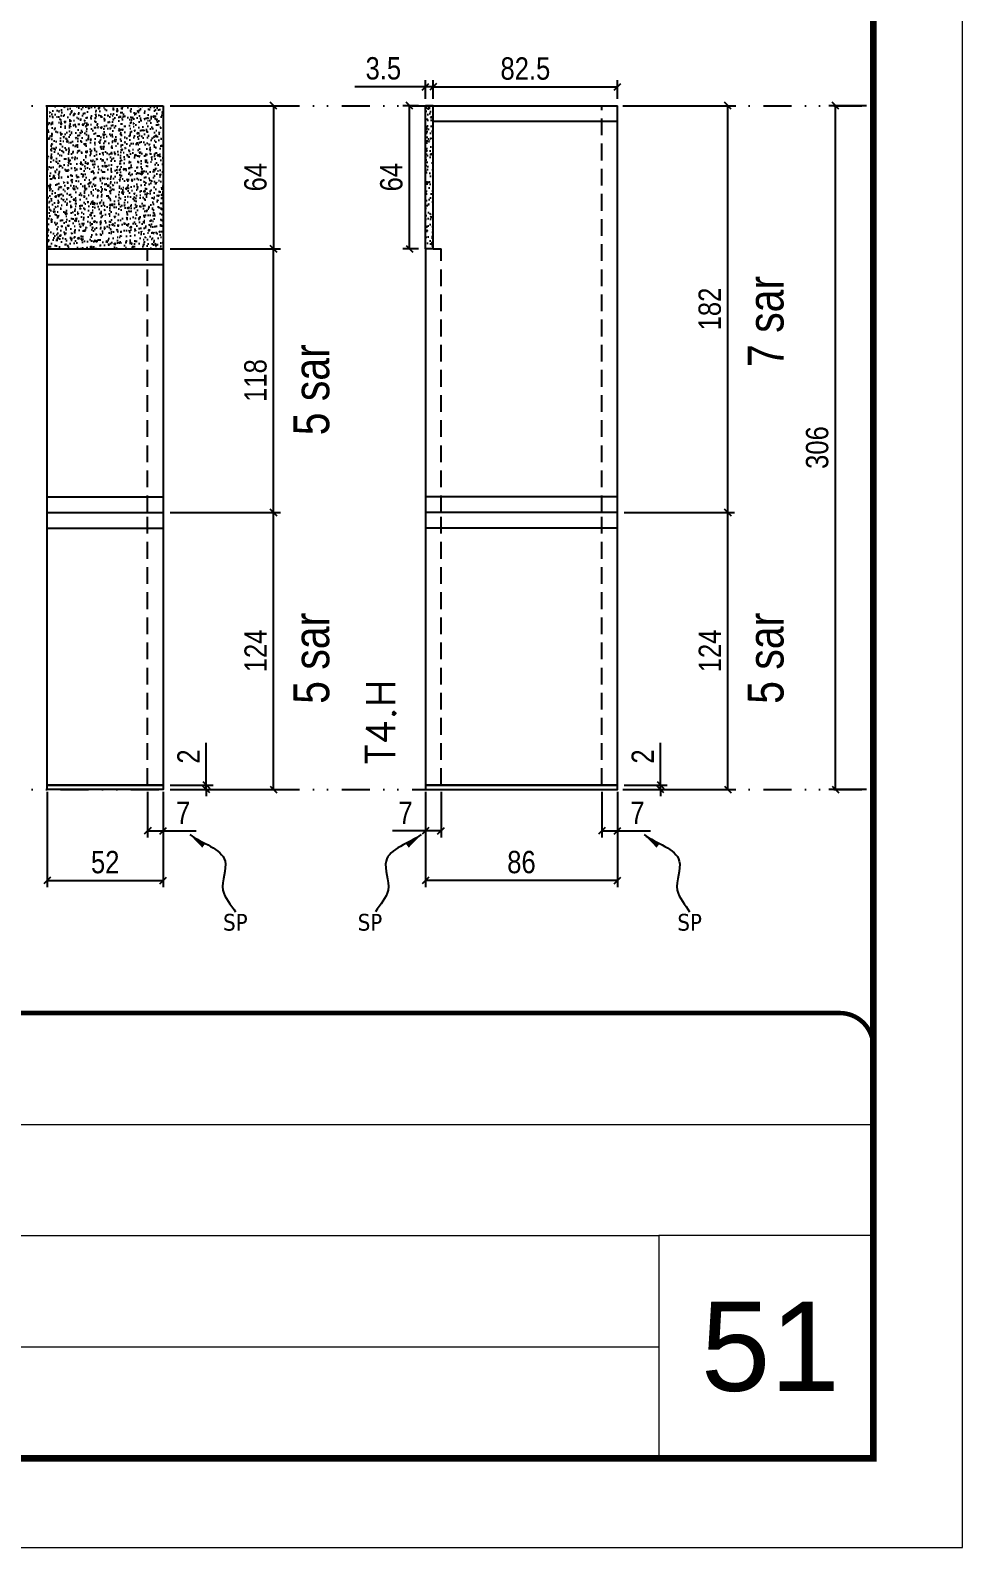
# Model space of a CAD drawing. Extents: x 14400 to 27878, y -21631 to 6985.
# Drawn here: x 18651 to 19068, y -7848 to -7169 of the extents above; entities that cross this region are included whole.
import ezdxf

# ---------------------------------------------------------------- set-up
doc = ezdxf.new("R2010")
doc.units = 0
for name, pattern in [('CONTINUO', [0]), ('DASHED', [0.75, 0.5, -0.25]), ('DIVIDE2', [0.625, 0.25, -0.125, 0, -0.125, 0, -0.125]), ('HIDDEN', [0.375, 0.25, -0.125])]:
    doc.linetypes.add(name, pattern=pattern)
for name, color, linetype, lineweight in [('CARIMBO', 255, 'Continuous', 9), ('Folhas', 255, 'Continuous', 9), ('SARRAFO DE PRESSAO', 251, 'DASHED', 9), ('Texto Seção', 7, 'Continuous', 15)]:
    doc.layers.add(name, color=color, linetype=linetype, lineweight=lineweight)
for name, color, linetype in [('COTA', 241, 'Continuous'), ('NOMENCLATURA', 7, 'Continuous'), ('Nível', 160, 'Continuous'), ('Painéis', 200, 'Continuous'), ('SARR_2.2x7', 40, 'Continuous'), ('Sarrafo de Pressão', 42, 'HIDDEN'), ('texto', 7, 'Continuous')]:
    doc.layers.add(name, color=color, linetype=linetype)
doc.styles.add('ARIAL', font='arial.ttf')
doc.styles.add('ARIAL_NARROW', font='ARIALN.TTF', dxfattribs={"height": 0.2})
doc.styles.add('COTA TECNICA', font='techl___.ttf', dxfattribs={"height": 10})
doc.styles.add('COTA TECNICA-50', font='techl___.ttf', dxfattribs={"height": 10})
doc.styles.add('REGUA-120', font='ROMANS.shx', dxfattribs={"height": 15})
doc.styles.get("Standard").update_dxf_attribs({"font": 'arial.ttf'})
doc.dimstyles.new('COTA PAINEL-50', dxfattribs={"dimtxt": 10, "dimasz": 3, "dimexe": 3, "dimexo": 3, "dimgap": 3, "dimtad": 1, "dimdec": 1, "dimzin": 12, "dimdsep": 46, "dimtxsty": 'COTA TECNICA-50', "dimblk1": 'OBLIQUE', "dimblk2": 'OBLIQUE', "dimsah": 1, "dimcen": 0.9, "dimclrd": 4, "dimclre": 4, "dimclrt": 240, "dimadec": 1, "dimazin": 3, "dimtfac": 1, "dimtdec": 1, "dimtmove": 0, "dimatfit": 3, "dimfxl": 1, "dimtolj": 1, "dimtzin": 12, "dimarcsym": 0})
doc.dimstyles.new('PAINEL', dxfattribs={"dimtxt": 10, "dimasz": 3, "dimexe": 3, "dimexo": 3, "dimgap": 3, "dimtad": 1, "dimdec": 1, "dimzin": 12, "dimdsep": 46, "dimtxsty": 'COTA TECNICA', "dimblk1": 'OBLIQUE', "dimblk2": 'OBLIQUE', "dimsah": 1, "dimcen": 0.9, "dimclrd": 4, "dimclre": 4, "dimclrt": 240, "dimadec": 1, "dimazin": 3, "dimtfac": 1, "dimtdec": 1, "dimtmove": 0, "dimatfit": 3, "dimfxl": 1, "dimtolj": 1, "dimtzin": 12, "dimarcsym": 0})
doc.dimstyles.get("Standard").update_dxf_attribs({"dimtxt": 0.18, "dimasz": 0.18, "dimexe": 0.18, "dimexo": 0.0625, "dimgap": 0.09, "dimtad": 0, "dimtih": 1, "dimtoh": 1, "dimdec": 4, "dimzin": 0, "dimdsep": 46, "dimtxsty": 'Standard', "dimcen": 0.09, "dimadec": 0, "dimazin": 0, "dimtfac": 1, "dimtdec": 4, "dimtofl": 0, "dimtmove": 0, "dimatfit": 3, "dimfxl": 1, "dimtolj": 1, "dimtzin": 0, "dimarcsym": 0})

# ---------------------------------------------------------------- blocks, each defined once
blk = doc.blocks.new('9999999999')
at = {"color": 30, "linetype": 'CONTINUO'}
for p, q in [((98564.56, 34379.64), (99583.98, 34379.64)), ((98564.56, 34329.83), (99487.98, 34329.83)), ((99583.98, 34329.83), (99487.98, 34329.83)), ((99487.98, 34329.83), (99487.98, 34230.21)), ((98564.56, 34280.02), (99487.98, 34280.02))]:
    blk.add_line(p, q, dxfattribs=at)
at = {"color": 30, "linetype": 'CONTINUO', "const_width": 2}
blk.add_lwpolyline([(99583.98, 34230.21), (99583.98, 34414.45, 0.414214), (99568.98, 34429.45), (98228.98, 34429.45, 0.414214), (98213.98, 34414.45), (98213.98, 34245.21, 0.414214), (98228.98, 34230.21), (99583.98, 34230.21)], format="xyb", dxfattribs=at)
at = {"layer": 'Folhas'}
blk.add_lwpolyline([(98138.98, 34190.21), (99623.98, 34190.21), (99623.98, 35240.21), (98138.98, 35240.21)], close=True, dxfattribs=at)
at = {"layer": 'Folhas', "color": 30, "const_width": 3}
blk.add_lwpolyline([(98213.98, 34230.21), (99583.98, 34230.21), (99583.98, 35200.21), (98213.98, 35200.21)], close=True, dxfattribs=at)
blk = doc.blocks.new('_Oblique')
at = {"color": 0, "linetype": 'ByBlock', "lineweight": -2}
blk.add_line((-0.5, -0.5), (0.5, 0.5), dxfattribs=at)
blk = doc.blocks.new('*D2455')
at = {"layer": 'COTA', "color": 4, "lineweight": -2, "transparency": 16777216}
for p, q in [((19025.47, -7202.89), (19008.63, -7202.89)), ((19011.63, -7508.89), (19011.63, -7202.89)), ((19025.47, -7508.89), (19008.63, -7508.89))]:
    blk.add_line(p, q, dxfattribs=at)
at = {"layer": 'Defpoints', "color": 0, "transparency": 16777216}
for p in [(19011.63, -7202.89), (19028.47, -7202.89), (19028.47, -7508.89)]:
    blk.add_point(p, dxfattribs=at)
at = {"layer": 'COTA', "color": 4, "lineweight": -2, "transparency": 16777216, "xscale": 3, "yscale": 3, "zscale": 3}
for p, rotation in [((19011.63, -7202.89), 90), ((19011.63, -7508.89), 270)]:
    blk.add_blockref('_Oblique', p, dxfattribs=dict(at, rotation=rotation))
at = {"layer": 'COTA', "color": 240, "transparency": 16777216, "insert": (19003.41, -7355.89), "char_height": 10, "attachment_point": 5, "rotation": 90, "style": 'COTA TECNICA'}
blk.add_mtext('\\A1;306', dxfattribs=at)
blk = doc.blocks.new('*D2496')
at = {"layer": 'COTA', "color": 4, "lineweight": -2, "transparency": 16777216}
for p, q in [((18658.82, -7509.89), (18658.82, -7552.57)), ((18710.82, -7509.89), (18710.82, -7552.57)), ((18658.82, -7549.57), (18710.82, -7549.57))]:
    blk.add_line(p, q, dxfattribs=at)
at = {"layer": 'Defpoints', "color": 0, "transparency": 16777216}
for p in [(18658.82, -7506.89), (18710.82, -7506.89), (18710.82, -7549.57)]:
    blk.add_point(p, dxfattribs=at)
at = {"layer": 'COTA', "color": 4, "lineweight": -2, "transparency": 16777216, "xscale": 3, "yscale": 3, "zscale": 3, "rotation": 180}
blk.add_blockref('_Oblique', (18658.82, -7549.57), dxfattribs=at)
at = {"layer": 'COTA', "color": 4, "lineweight": -2, "transparency": 16777216, "xscale": 3, "yscale": 3, "zscale": 3}
blk.add_blockref('_Oblique', (18710.82, -7549.57), dxfattribs=at)
at = {"layer": 'COTA', "color": 240, "transparency": 16777216, "insert": (18684.82, -7541.46), "char_height": 10, "attachment_point": 5, "style": 'COTA TECNICA'}
blk.add_mtext('\\A1;52', dxfattribs=at)
blk = doc.blocks.new('*D2497')
at = {"layer": 'COTA', "color": 4, "lineweight": -2, "transparency": 16777216}
for p, q in [((18703.82, -7509.89), (18703.82, -7530.4)), ((18710.82, -7511.89), (18710.82, -7530.4)), ((18703.82, -7527.4), (18710.82, -7527.4)), ((18710.82, -7527.4), (18725.55, -7527.4))]:
    blk.add_line(p, q, dxfattribs=at)
at = {"layer": 'Defpoints', "color": 0, "transparency": 16777216}
for p in [(18703.82, -7506.89), (18710.82, -7508.89), (18710.82, -7527.4)]:
    blk.add_point(p, dxfattribs=at)
at = {"layer": 'COTA', "color": 4, "lineweight": -2, "transparency": 16777216, "xscale": 3, "yscale": 3, "zscale": 3, "rotation": 180}
blk.add_blockref('_Oblique', (18703.82, -7527.4), dxfattribs=at)
at = {"layer": 'COTA', "color": 4, "lineweight": -2, "transparency": 16777216, "xscale": 3, "yscale": 3, "zscale": 3}
blk.add_blockref('_Oblique', (18710.82, -7527.4), dxfattribs=at)
at = {"layer": 'COTA', "color": 240, "transparency": 16777216, "insert": (18719.68, -7519.33), "char_height": 10, "attachment_point": 5, "style": 'COTA TECNICA-50'}
blk.add_mtext('\\A1;7', dxfattribs=at)
blk = doc.blocks.new('*D2498')
at = {"layer": 'COTA', "color": 4, "lineweight": -2, "transparency": 16777216}
for p, q in [((18730.07, -7506.89), (18730.07, -7488.09)), ((18713.82, -7506.89), (18733.07, -7506.89)), ((18713.82, -7508.89), (18733.07, -7508.89)), ((18730.07, -7508.89), (18730.07, -7506.89)), ((18730.07, -7508.89), (18730.07, -7511.89))]:
    blk.add_line(p, q, dxfattribs=at)
at = {"layer": 'Defpoints', "color": 0, "transparency": 16777216}
for p in [(18710.82, -7506.89), (18710.82, -7508.89), (18730.07, -7508.89)]:
    blk.add_point(p, dxfattribs=at)
at = {"layer": 'COTA', "color": 4, "lineweight": -2, "transparency": 16777216, "xscale": 3, "yscale": 3, "zscale": 3}
for p, rotation in [((18730.07, -7506.89), 270), ((18730.07, -7508.89), 90)]:
    blk.add_blockref('_Oblique', p, dxfattribs=dict(at, rotation=rotation))
at = {"layer": 'COTA', "color": 240, "transparency": 16777216, "insert": (18722.07, -7494.14), "char_height": 10, "attachment_point": 5, "rotation": 90, "style": 'COTA TECNICA-50'}
blk.add_mtext('\\A1;2', dxfattribs=at)
blk = doc.blocks.new('*D2493')
at = {"layer": 'COTA', "color": 4, "linetype": 'ByBlock', "lineweight": -2, "transparency": 16777216}
for p, q in [((18713.82, -7384.89), (18763.18, -7384.89)), ((18760.18, -7508.89), (18760.18, -7384.89)), ((18713.82, -7508.89), (18763.18, -7508.89))]:
    blk.add_line(p, q, dxfattribs=at)
at = {"layer": 'Defpoints', "color": 0, "linetype": 'ByBlock', "transparency": 16777216}
for p in [(18710.82, -7384.89), (18760.18, -7384.89), (18710.82, -7508.89)]:
    blk.add_point(p, dxfattribs=at)
at = {"layer": 'COTA', "color": 4, "linetype": 'ByBlock', "lineweight": -2, "transparency": 16777216, "xscale": 3, "yscale": 3, "zscale": 3}
for p, rotation in [((18760.18, -7384.89), 90), ((18760.18, -7508.89), 270)]:
    blk.add_blockref('_Oblique', p, dxfattribs=dict(at, rotation=rotation))
at = {"layer": 'COTA', "color": 240, "linetype": 'ByBlock', "transparency": 16777216, "insert": (18752.11, -7446.89), "char_height": 10, "attachment_point": 5, "rotation": 90, "style": 'COTA TECNICA'}
blk.add_mtext('\\A1;124', dxfattribs=at)
blk = doc.blocks.new('*D2494')
at = {"layer": 'COTA', "color": 4, "linetype": 'ByBlock', "lineweight": -2, "transparency": 16777216}
for p, q in [((18713.82, -7384.89), (18763.18, -7384.89)), ((18760.18, -7508.89), (18760.18, -7384.89)), ((18713.82, -7508.89), (18763.18, -7508.89))]:
    blk.add_line(p, q, dxfattribs=at)
at = {"layer": 'Defpoints', "color": 0, "linetype": 'ByBlock', "transparency": 16777216}
for p in [(18710.82, -7384.89), (18760.18, -7384.89), (18710.82, -7508.89)]:
    blk.add_point(p, dxfattribs=at)
at = {"layer": 'COTA', "color": 4, "linetype": 'ByBlock', "lineweight": -2, "transparency": 16777216, "xscale": 3, "yscale": 3, "zscale": 3}
for p, rotation in [((18760.18, -7384.89), 90), ((18760.18, -7508.89), 270)]:
    blk.add_blockref('_Oblique', p, dxfattribs=dict(at, rotation=rotation))
at = {"layer": 'COTA', "color": 240, "linetype": 'ByBlock', "transparency": 16777216, "insert": (18752.11, -7446.89), "char_height": 10, "attachment_point": 5, "rotation": 90, "style": 'COTA TECNICA'}
blk.add_mtext('\\A1;124', dxfattribs=at)
blk = doc.blocks.new('*D2495')
at = {"layer": 'COTA', "color": 4, "lineweight": -2, "transparency": 16777216}
for p, q in [((18713.82, -7266.89), (18763.18, -7266.89)), ((18760.18, -7384.89), (18760.18, -7266.89)), ((18713.82, -7384.89), (18763.18, -7384.89))]:
    blk.add_line(p, q, dxfattribs=at)
at = {"layer": 'Defpoints', "color": 0, "transparency": 16777216}
for p in [(18710.82, -7266.89), (18760.18, -7266.89), (18710.82, -7384.89)]:
    blk.add_point(p, dxfattribs=at)
at = {"layer": 'COTA', "color": 4, "lineweight": -2, "transparency": 16777216, "xscale": 3, "yscale": 3, "zscale": 3}
for p, rotation in [((18760.18, -7266.89), 90), ((18760.18, -7384.89), 270)]:
    blk.add_blockref('_Oblique', p, dxfattribs=dict(at, rotation=rotation))
at = {"layer": 'COTA', "color": 240, "transparency": 16777216, "insert": (18752.09, -7325.89), "char_height": 10, "attachment_point": 5, "rotation": 90, "style": 'COTA TECNICA'}
blk.add_mtext('\\A1;118', dxfattribs=at)
blk = doc.blocks.new('*D2499')
at = {"layer": 'COTA', "color": 4, "lineweight": -2, "transparency": 16777216}
for p, q in [((18713.82, -7202.89), (18763.18, -7202.89)), ((18760.18, -7202.89), (18760.18, -7266.89)), ((18713.82, -7266.89), (18763.18, -7266.89))]:
    blk.add_line(p, q, dxfattribs=at)
at = {"layer": 'Defpoints', "color": 0, "transparency": 16777216}
for p in [(18710.82, -7202.89), (18710.82, -7266.89), (18760.18, -7266.89)]:
    blk.add_point(p, dxfattribs=at)
at = {"layer": 'COTA', "color": 4, "lineweight": -2, "transparency": 16777216, "xscale": 3, "yscale": 3, "zscale": 3}
for p, rotation in [((18760.18, -7202.89), 90), ((18760.18, -7266.89), 270)]:
    blk.add_blockref('_Oblique', p, dxfattribs=dict(at, rotation=rotation))
at = {"layer": 'COTA', "color": 240, "transparency": 16777216, "insert": (18752.08, -7234.89), "char_height": 10, "attachment_point": 5, "rotation": 90, "style": 'COTA TECNICA'}
blk.add_mtext('\\A1;64', dxfattribs=at)
blk = doc.blocks.new('*D2500')
at = {"layer": 'COTA', "color": 4, "lineweight": -2, "transparency": 16777216}
for p, q in [((18828.07, -7509.89), (18828.07, -7552.57)), ((18914.07, -7509.89), (18914.07, -7552.57)), ((18914.07, -7549.57), (18828.07, -7549.57))]:
    blk.add_line(p, q, dxfattribs=at)
at = {"layer": 'Defpoints', "color": 0, "transparency": 16777216}
for p in [(18828.07, -7506.89), (18914.07, -7506.89), (18828.07, -7549.57)]:
    blk.add_point(p, dxfattribs=at)
at = {"layer": 'COTA', "color": 4, "lineweight": -2, "transparency": 16777216, "xscale": 3, "yscale": 3, "zscale": 3, "rotation": 180}
blk.add_blockref('_Oblique', (18828.07, -7549.57), dxfattribs=at)
at = {"layer": 'COTA', "color": 4, "lineweight": -2, "transparency": 16777216, "xscale": 3, "yscale": 3, "zscale": 3}
blk.add_blockref('_Oblique', (18914.07, -7549.57), dxfattribs=at)
at = {"layer": 'COTA', "color": 240, "transparency": 16777216, "insert": (18871.07, -7541.44), "char_height": 10, "attachment_point": 5, "style": 'COTA TECNICA'}
blk.add_mtext('\\A1;86', dxfattribs=at)
blk = doc.blocks.new('*D2501')
at = {"layer": 'COTA', "color": 4, "lineweight": -2, "transparency": 16777216}
for p, q in [((18907.07, -7509.89), (18907.07, -7530.4)), ((18914.07, -7511.89), (18914.07, -7530.4)), ((18907.07, -7527.4), (18914.07, -7527.4)), ((18914.07, -7527.4), (18928.81, -7527.4))]:
    blk.add_line(p, q, dxfattribs=at)
at = {"layer": 'Defpoints', "color": 0, "transparency": 16777216}
for p in [(18907.07, -7506.89), (18914.07, -7508.89), (18914.07, -7527.4)]:
    blk.add_point(p, dxfattribs=at)
at = {"layer": 'COTA', "color": 4, "lineweight": -2, "transparency": 16777216, "xscale": 3, "yscale": 3, "zscale": 3, "rotation": 180}
blk.add_blockref('_Oblique', (18907.07, -7527.4), dxfattribs=at)
at = {"layer": 'COTA', "color": 4, "lineweight": -2, "transparency": 16777216, "xscale": 3, "yscale": 3, "zscale": 3}
blk.add_blockref('_Oblique', (18914.07, -7527.4), dxfattribs=at)
at = {"layer": 'COTA', "color": 240, "transparency": 16777216, "insert": (18922.94, -7519.33), "char_height": 10, "attachment_point": 5, "style": 'COTA TECNICA-50'}
blk.add_mtext('\\A1;7', dxfattribs=at)
blk = doc.blocks.new('*D2502')
at = {"layer": 'COTA', "color": 4, "lineweight": -2, "transparency": 16777216}
for p, q in [((18828.07, -7511.89), (18828.07, -7530.4)), ((18835.07, -7509.89), (18835.07, -7530.4)), ((18828.07, -7527.4), (18813.34, -7527.4)), ((18835.07, -7527.4), (18828.07, -7527.4))]:
    blk.add_line(p, q, dxfattribs=at)
at = {"layer": 'Defpoints', "color": 0, "transparency": 16777216}
for p in [(18828.07, -7508.89), (18835.07, -7506.89), (18828.07, -7527.4)]:
    blk.add_point(p, dxfattribs=at)
at = {"layer": 'COTA', "color": 4, "lineweight": -2, "transparency": 16777216, "xscale": 3, "yscale": 3, "zscale": 3, "rotation": 180}
blk.add_blockref('_Oblique', (18828.07, -7527.4), dxfattribs=at)
at = {"layer": 'COTA', "color": 4, "lineweight": -2, "transparency": 16777216, "xscale": 3, "yscale": 3, "zscale": 3}
blk.add_blockref('_Oblique', (18835.07, -7527.4), dxfattribs=at)
at = {"layer": 'COTA', "color": 240, "transparency": 16777216, "insert": (18819.21, -7519.33), "char_height": 10, "attachment_point": 5, "style": 'COTA TECNICA-50'}
blk.add_mtext('\\A1;7', dxfattribs=at)
blk = doc.blocks.new('*D2504')
at = {"layer": 'COTA', "color": 4, "linetype": 'ByBlock', "lineweight": -2, "transparency": 16777216}
for p, q in [((18917.07, -7384.89), (18966.44, -7384.89)), ((18963.44, -7508.89), (18963.44, -7384.89)), ((18917.07, -7508.89), (18966.44, -7508.89))]:
    blk.add_line(p, q, dxfattribs=at)
at = {"layer": 'Defpoints', "color": 0, "linetype": 'ByBlock', "transparency": 16777216}
for p in [(18914.07, -7384.89), (18963.44, -7384.89), (18914.07, -7508.89)]:
    blk.add_point(p, dxfattribs=at)
at = {"layer": 'COTA', "color": 4, "linetype": 'ByBlock', "lineweight": -2, "transparency": 16777216, "xscale": 3, "yscale": 3, "zscale": 3}
for p, rotation in [((18963.44, -7384.89), 90), ((18963.44, -7508.89), 270)]:
    blk.add_blockref('_Oblique', p, dxfattribs=dict(at, rotation=rotation))
at = {"layer": 'COTA', "color": 240, "linetype": 'ByBlock', "transparency": 16777216, "insert": (18955.37, -7446.89), "char_height": 10, "attachment_point": 5, "rotation": 90, "style": 'COTA TECNICA'}
blk.add_mtext('\\A1;124', dxfattribs=at)
blk = doc.blocks.new('*D2503')
at = {"layer": 'COTA', "color": 4, "lineweight": -2, "transparency": 16777216}
for p, q in [((18933.33, -7506.89), (18933.33, -7488.09)), ((18917.07, -7506.89), (18936.33, -7506.89)), ((18917.07, -7508.89), (18936.33, -7508.89)), ((18933.33, -7508.89), (18933.33, -7506.89)), ((18933.33, -7508.89), (18933.33, -7511.89))]:
    blk.add_line(p, q, dxfattribs=at)
at = {"layer": 'Defpoints', "color": 0, "transparency": 16777216}
for p in [(18914.07, -7506.89), (18914.07, -7508.89), (18933.33, -7508.89)]:
    blk.add_point(p, dxfattribs=at)
at = {"layer": 'COTA', "color": 4, "lineweight": -2, "transparency": 16777216, "xscale": 3, "yscale": 3, "zscale": 3}
for p, rotation in [((18933.33, -7506.89), 270), ((18933.33, -7508.89), 90)]:
    blk.add_blockref('_Oblique', p, dxfattribs=dict(at, rotation=rotation))
at = {"layer": 'COTA', "color": 240, "transparency": 16777216, "insert": (18925.33, -7494.14), "char_height": 10, "attachment_point": 5, "rotation": 90, "style": 'COTA TECNICA-50'}
blk.add_mtext('\\A1;2', dxfattribs=at)
blk = doc.blocks.new('*D2505')
at = {"layer": 'COTA', "color": 4, "linetype": 'ByBlock', "lineweight": -2, "transparency": 16777216}
for p, q in [((18917.07, -7384.89), (18966.44, -7384.89)), ((18963.44, -7508.89), (18963.44, -7384.89)), ((18917.07, -7508.89), (18966.44, -7508.89))]:
    blk.add_line(p, q, dxfattribs=at)
at = {"layer": 'Defpoints', "color": 0, "linetype": 'ByBlock', "transparency": 16777216}
for p in [(18914.07, -7384.89), (18963.44, -7384.89), (18914.07, -7508.89)]:
    blk.add_point(p, dxfattribs=at)
at = {"layer": 'COTA', "color": 4, "linetype": 'ByBlock', "lineweight": -2, "transparency": 16777216, "xscale": 3, "yscale": 3, "zscale": 3}
for p, rotation in [((18963.44, -7384.89), 90), ((18963.44, -7508.89), 270)]:
    blk.add_blockref('_Oblique', p, dxfattribs=dict(at, rotation=rotation))
at = {"layer": 'COTA', "color": 240, "linetype": 'ByBlock', "transparency": 16777216, "insert": (18955.37, -7446.89), "char_height": 10, "attachment_point": 5, "rotation": 90, "style": 'COTA TECNICA'}
blk.add_mtext('\\A1;124', dxfattribs=at)
blk = doc.blocks.new('*D2506')
at = {"layer": 'COTA', "color": 4, "lineweight": -2, "transparency": 16777216}
for p, q in [((18917.07, -7202.89), (18966.44, -7202.89)), ((18963.44, -7384.89), (18963.44, -7202.89)), ((18917.07, -7384.89), (18966.44, -7384.89))]:
    blk.add_line(p, q, dxfattribs=at)
at = {"layer": 'Defpoints', "color": 0, "transparency": 16777216}
for p in [(18914.07, -7202.89), (18963.44, -7202.89), (18914.07, -7384.89)]:
    blk.add_point(p, dxfattribs=at)
at = {"layer": 'COTA', "color": 4, "lineweight": -2, "transparency": 16777216, "xscale": 3, "yscale": 3, "zscale": 3}
for p, rotation in [((18963.44, -7202.89), 90), ((18963.44, -7384.89), 270)]:
    blk.add_blockref('_Oblique', p, dxfattribs=dict(at, rotation=rotation))
at = {"layer": 'COTA', "color": 240, "transparency": 16777216, "insert": (18955.35, -7293.89), "char_height": 10, "attachment_point": 5, "rotation": 90, "style": 'COTA TECNICA'}
blk.add_mtext('\\A1;182', dxfattribs=at)
blk = doc.blocks.new('*D3028')
at = {"layer": 'COTA', "color": 4, "lineweight": -2, "transparency": 16777216}
for p, q in [((18825.07, -7202.89), (18817.99, -7202.89)), ((18820.99, -7266.89), (18820.99, -7202.89)), ((18825.07, -7266.89), (18817.99, -7266.89))]:
    blk.add_line(p, q, dxfattribs=at)
at = {"layer": 'Defpoints', "color": 0, "transparency": 16777216}
for p in [(18820.99, -7202.89), (18828.07, -7202.89), (18828.07, -7266.89)]:
    blk.add_point(p, dxfattribs=at)
at = {"layer": 'COTA', "color": 4, "lineweight": -2, "transparency": 16777216, "xscale": 3, "yscale": 3, "zscale": 3}
for p, rotation in [((18820.99, -7202.89), 90), ((18820.99, -7266.89), 270)]:
    blk.add_blockref('_Oblique', p, dxfattribs=dict(at, rotation=rotation))
at = {"layer": 'COTA', "color": 240, "transparency": 16777216, "insert": (18812.89, -7234.89), "char_height": 10, "attachment_point": 5, "rotation": 90, "style": 'COTA TECNICA'}
blk.add_mtext('\\A1;64', dxfattribs=at)
blk = doc.blocks.new('*D3029')
at = {"layer": 'COTA', "color": 4, "lineweight": -2, "transparency": 16777216}
for p, q in [((18828.07, -7194.46), (18796.47, -7194.46)), ((18828.07, -7199.89), (18828.07, -7191.46)), ((18831.57, -7194.46), (18828.07, -7194.46)), ((18831.57, -7199.89), (18831.57, -7191.46)), ((18831.57, -7194.46), (18834.57, -7194.46))]:
    blk.add_line(p, q, dxfattribs=at)
at = {"layer": 'Defpoints', "color": 0, "transparency": 16777216}
for p in [(18828.07, -7194.46), (18828.07, -7202.89), (18831.57, -7202.89)]:
    blk.add_point(p, dxfattribs=at)
at = {"layer": 'COTA', "color": 4, "lineweight": -2, "transparency": 16777216, "xscale": 3, "yscale": 3, "zscale": 3}
blk.add_blockref('_Oblique', (18828.07, -7194.46), dxfattribs=at)
at = {"layer": 'COTA', "color": 4, "lineweight": -2, "transparency": 16777216, "xscale": 3, "yscale": 3, "zscale": 3, "rotation": 180}
blk.add_blockref('_Oblique', (18831.57, -7194.46), dxfattribs=at)
at = {"layer": 'COTA', "color": 240, "transparency": 16777216, "insert": (18809.27, -7186.24), "char_height": 10, "attachment_point": 5, "style": 'COTA TECNICA'}
blk.add_mtext('\\A1;3.5', dxfattribs=at)
blk = doc.blocks.new('*D3030')
at = {"layer": 'COTA', "color": 4, "lineweight": -2, "transparency": 16777216}
for p, q in [((18831.57, -7199.89), (18831.57, -7191.46)), ((18831.57, -7194.46), (18914.07, -7194.46)), ((18914.07, -7199.89), (18914.07, -7191.46))]:
    blk.add_line(p, q, dxfattribs=at)
at = {"layer": 'Defpoints', "color": 0, "transparency": 16777216}
for p in [(18914.07, -7194.46), (18831.57, -7202.89), (18914.07, -7202.89)]:
    blk.add_point(p, dxfattribs=at)
at = {"layer": 'COTA', "color": 4, "lineweight": -2, "transparency": 16777216, "xscale": 3, "yscale": 3, "zscale": 3, "rotation": 180}
blk.add_blockref('_Oblique', (18831.57, -7194.46), dxfattribs=at)
at = {"layer": 'COTA', "color": 4, "lineweight": -2, "transparency": 16777216, "xscale": 3, "yscale": 3, "zscale": 3}
blk.add_blockref('_Oblique', (18914.07, -7194.46), dxfattribs=at)
at = {"layer": 'COTA', "color": 240, "transparency": 16777216, "insert": (18872.82, -7186.33), "char_height": 10, "attachment_point": 5, "style": 'COTA TECNICA'}
blk.add_mtext('\\A1;82.5', dxfattribs=at)

msp = doc.modelspace()

# ---------------------------------------------------------------- hatches: boundary and pattern name
at = {"layer": 'COTA'}
h = msp.add_hatch(dxfattribs=at)
h.set_pattern_fill('AR-CONC', color=256, scale=0.03)
h.set_pattern_definition([(50, (-12.4826, 0), (5.4655401, -0.4781726), [0.5715, -6.2865]), (355, (-12.4826, 0), (-1.0573026, 5.7317054), [0.4572, -5.0292175]), (100.451445, (-12.027, -0.04), (4.4082374, 5.2535326), [0.4857003, -5.3427073]), (46.1842, (-12.4826, 1.524), (8.1323712, -1.2612698), [0.85725, -9.42975]), (96.635558, (-11.805, 1.419), (7.122124, 7.4227837), [0.7285507, -8.0140682]), (351.18415, (-12.483, 1.524), (7.122124, 7.4227837), [0.685799, -7.543792]), (21, (-11.7206, 1.143), (4.5484317, -3.0679559), [0.5715, -6.2865]), (326, (-11.7206, 1.143), (1.8540609, 5.525639), [0.4572, -5.0292]), (71.451445, (-11.3416, 0.8873), (6.4024926, 2.457683), [0.4857003, -5.3426981]), (37.5, (-12.4826, 0), (0.0926581, 2.53665117), [0, -4.96824, 0, -5.1054, 0, -5.04825]), (7.5, (-12.4826, 0), (2.00458988, 3.00541724), [0, -2.91084, 0, -4.85394, 0, -1.92405]), (327.5, (-14.1818, 0), (4.06771786, -0.17186232), [0, -1.905, 0, -5.9436, 0, -7.8867]), (317.5, (-14.944, 0), (4.44387544, 0.7627947), [0, -2.4765, 0, -3.94716, 0, -5.6007])])
h.paths.add_polyline_path([(18658.816, -7266.891), (18710.816, -7266.891), (18710.816, -7202.891), (18658.816, -7202.891)])
h = msp.add_hatch(dxfattribs=at)
h.set_pattern_fill('AR-CONC', color=256, scale=0.03)
h.paths.add_polyline_path([(18831.574, -7202.891), (18828.074, -7202.891), (18828.074, -7266.891), (18831.574, -7266.891)])

# ---------------------------------------------------------------- linework, layer by layer
for p, q in [((18658.816, -7266.891), (18658.816, -7202.891)), ((18658.816, -7202.891), (18710.816, -7202.891)), ((18710.816, -7202.891), (18710.816, -7266.891)), ((18828.074, -7266.891), (18828.074, -7202.891)), ((18831.574, -7202.891), (18828.074, -7202.891)), ((18831.574, -7266.891), (18835.074, -7266.891))]:
    msp.add_line(p, q, dxfattribs=at)
at = {"layer": 'Nível', "color": 4, "linetype": 'DIVIDE2', "ltscale": 50}
for p, q in [((17658.467, -7202.891), (19028.467, -7202.891)), ((17658.467, -7508.891), (19028.467, -7508.891))]:
    msp.add_line(p, q, dxfattribs=at)
at = {"layer": 'Painéis'}
for p, q in [((18831.574, -7202.891), (18914.074, -7202.891)), ((18831.574, -7266.891), (18831.574, -7202.891)), ((18914.074, -7506.891), (18914.074, -7202.891)), ((18658.816, -7506.891), (18658.816, -7266.891)), ((18658.816, -7266.891), (18710.816, -7266.891)), ((18710.816, -7266.891), (18710.816, -7506.891)), ((18828.074, -7266.891), (18828.074, -7506.891)), ((18831.574, -7266.891), (18828.074, -7266.891)), ((18658.816, -7384.891), (18710.816, -7384.891)), ((18914.074, -7384.891), (18828.074, -7384.891)), ((18710.816, -7506.891), (18658.816, -7506.891)), ((18828.074, -7506.891), (18914.074, -7506.891))]:
    msp.add_line(p, q, dxfattribs=at)
for points in [[(18658.816, -7506.891), (18710.816, -7506.891), (18710.816, -7508.891), (18658.816, -7508.891)], [(18914.074, -7506.891), (18828.074, -7506.891), (18828.074, -7508.891), (18914.074, -7508.891)]]:
    msp.add_lwpolyline(points, close=True, dxfattribs=at)
at = {"layer": 'SARR_2.2x7'}
for p, q in [((18831.574, -7209.891), (18914.074, -7209.891)), ((18658.816, -7273.891), (18710.816, -7273.891)), ((18658.816, -7377.891), (18710.816, -7377.891)), ((18914.074, -7377.891), (18828.074, -7377.891)), ((18658.816, -7391.891), (18710.816, -7391.891)), ((18914.074, -7391.891), (18828.074, -7391.891))]:
    msp.add_line(p, q, dxfattribs=at)
at = {"layer": 'Sarrafo de Pressão', "ltscale": 30}
for p, q in [((18907.074, -7384.891), (18907.074, -7202.891)), ((18703.816, -7384.891), (18703.816, -7266.891)), ((18835.074, -7384.891), (18835.074, -7266.891)), ((18703.816, -7506.891), (18703.816, -7384.891)), ((18835.074, -7506.891), (18835.074, -7384.891)), ((18907.074, -7506.891), (18907.074, -7384.891))]:
    msp.add_line(p, q, dxfattribs=at)

# ---------------------------------------------------------------- block references
at = {"layer": 'SARRAFO DE PRESSAO', "color": 6, "linetype": 'ByBlock'}
msp.add_blockref('9999999999', (-80555.511, -42038.379), dxfattribs=at)

# ---------------------------------------------------------------- texts
at = {"layer": 'CARIMBO', "style": 'ARIAL'}
msp.add_text('51', height=40, dxfattribs=at).set_placement((18951.328, -7778.03))
at = {"layer": 'NOMENCLATURA', "style": 'ARIAL_NARROW'}
for s, p in [('7 sar', (18988.317, -7319.817)), ('5 sar', (18785.059, -7350.395)), ('5 sar', (18785.059, -7470.567)), ('5 sar', (18988.317, -7470.567))]:
    msp.add_text(s, height=16, rotation=90, dxfattribs=at).set_placement(p)
at = {"layer": 'texto', "color": 0, "char_height": 7.5, "attachment_point": 5}
for insert in [(18743.063, -7568.382), (18803.297, -7568.382), (18946.322, -7568.382)]:
    msp.add_mtext('{\\fTahoma|b0|i0|c0|p34;\\C4;SP}', dxfattribs=dict(at, insert=insert))
at = {"layer": 'Texto Seção', "insert": (18814.604, -7497.639), "char_height": 13, "width": 285.32988, "attachment_point": 7, "rotation": 90, "style": 'REGUA-120'}
msp.add_mtext('T4.H', dxfattribs=at)

# ---------------------------------------------------------------- dimensions: what is measured, and where the dimension line sits
at = {"layer": 'COTA'}
for base, p1, p2, dimstyle, picture, middle in [((18828.074, -7194.462), (18831.574, -7202.891), (18828.074, -7202.891), 'PAINEL', '*D3029', (18809.272, -7186.243)), ((18914.074, -7194.462), (18831.574, -7202.891), (18914.074, -7202.891), 'PAINEL', '*D3030', (18872.824, -7186.331)), ((18914.074, -7527.401), (18907.074, -7506.891), (18914.074, -7508.891), 'COTA PAINEL-50', '*D2501', (18922.94, -7519.328))]:
    dim = msp.add_linear_dim(base=base, p1=p1, p2=p2, dimstyle=dimstyle, dxfattribs=at)
    dim.commit()
    dim.dimension.update_dxf_attribs({"geometry": picture, "text_midpoint": middle})
for base, p1, p2, angle, dimstyle, picture, middle in [((18760.183, -7266.891), (18710.816, -7202.891), (18710.816, -7266.891), 90, 'PAINEL', '*D2499', (18752.081, -7234.891)), ((18820.993, -7202.891), (18828.074, -7266.891), (18828.074, -7202.891), 90, 'PAINEL', '*D3028', (18812.891, -7234.891)), ((18963.442, -7202.891), (18914.074, -7384.891), (18914.074, -7202.891), 90, 'PAINEL', '*D2506', (18955.347, -7293.891)), ((19011.632, -7202.891), (19028.467, -7508.891), (19028.467, -7202.891), 90, 'PAINEL', '*D2455', (19003.413, -7355.891)), ((18760.183, -7266.891), (18710.816, -7384.891), (18710.816, -7266.891), 90, 'PAINEL', '*D2495', (18752.088, -7325.891)), ((18710.816, -7527.401), (18703.816, -7506.891), (18710.816, -7508.891), 0, 'COTA PAINEL-50', '*D2497', (18719.681, -7519.328)), ((18828.074, -7527.401), (18835.074, -7506.891), (18828.074, -7508.891), 180, 'COTA PAINEL-50', '*D2502', (18819.209, -7519.328))]:
    dim = msp.add_linear_dim(base=base, p1=p1, p2=p2, angle=angle, dimstyle=dimstyle, dxfattribs=at)
    dim.commit()
    dim.dimension.update_dxf_attribs({"geometry": picture, "text_midpoint": middle})
at = {"layer": 'COTA', "linetype": 'ByBlock'}
for p1, p2, picture, middle in [((18710.816, -7508.891), (18710.816, -7384.891), '*D2493', (18752.11, -7446.891)), ((18710.816, -7508.891), (18710.816, -7384.891), '*D2494', (18752.11, -7446.891)), ((18914.074, -7508.891), (18914.074, -7384.891), '*D2504', (18955.369, -7446.891)), ((18914.074, -7508.891), (18914.074, -7384.891), '*D2505', (18955.369, -7446.891))]:
    dim = msp.add_aligned_dim(p1=p1, p2=p2, distance=-49.367, dimstyle='PAINEL', dxfattribs=at)
    dim.commit()
    dim.dimension.update_dxf_attribs({"geometry": picture, "text_midpoint": middle})
at = {"layer": 'COTA'}
for base, p1, p2, picture, middle in [((18730.074, -7508.891), (18710.816, -7506.891), (18710.816, -7508.891), '*D2498', (18730.074, -7494.144)), ((18933.332, -7508.891), (18914.074, -7506.891), (18914.074, -7508.891), '*D2503', (18933.332, -7494.144))]:
    dim = msp.add_linear_dim(base=base, p1=p1, p2=p2, angle=90, dimstyle='COTA PAINEL-50', dxfattribs=at)
    dim.commit()
    dim.dimension.update_dxf_attribs({"geometry": picture, "text_midpoint": middle, "dimtype": 160})
for base, p1, p2, angle, picture, middle in [((18710.816, -7549.569), (18658.816, -7506.891), (18710.816, -7506.891), 0, '*D2496', (18684.816, -7541.459)), ((18828.074, -7549.569), (18914.074, -7506.891), (18828.074, -7506.891), 180, '*D2500', (18871.074, -7541.445))]:
    dim = msp.add_linear_dim(base=base, p1=p1, p2=p2, angle=angle, dimstyle='PAINEL', override={"dimarcsym": 2}, dxfattribs=at)
    dim.commit()
    dim.dimension.update_dxf_attribs({"geometry": picture, "text_midpoint": middle})

# ---------------------------------------------------------------- leaders
at = {"layer": 'COTA', "path_type": 1}
for points in [[(18722.645, -7529.072), (18738.43, -7540.907), (18737.505, -7553.913), (18743.058, -7563.695)], [(18826.245, -7529.072), (18810.46, -7540.907), (18811.385, -7553.913), (18805.833, -7563.695)], [(18925.903, -7529.072), (18941.688, -7540.907), (18940.763, -7553.913), (18946.316, -7563.695)]]:
    msp.add_leader(points, dimstyle='Standard', override={"dimasz": 8}, dxfattribs=at)

doc.saveas('drawing.dxf')
